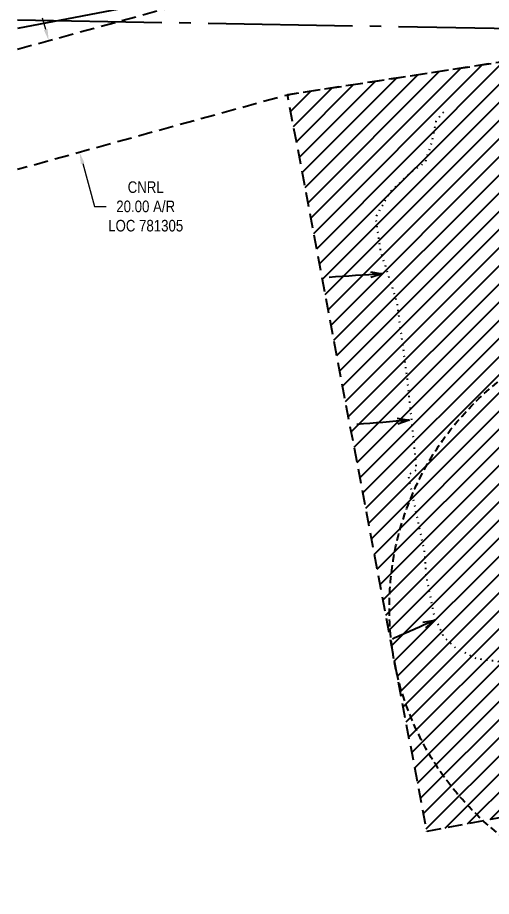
# Model space of a CAD drawing. Extents: x 407440 to 411585, y 6041728 to 6045069.
# Drawn here: x 407440 to 407850, y 6043589 to 6044349 of the extents above; entities that cross this region are included whole.
import ezdxf

# ---------------------------------------------------------------- set-up
doc = ezdxf.new("R2010")
doc.units = 0
doc.header["$LTSCALE"] = 5
doc.header["$PDMODE"] = 34
doc.header["$PDSIZE"] = 0.03
for name, pattern in [('foc-ACCESSROAD', [3.75, 2.5, -1.25]), ('foc-QUARTERLINE', [33, 25, -3, 2, -3]), ('foc-TIELINE', [1.875, 1.25, -0.625]), ('foc-TOPO', [1, 0.2, -0.8])]:
    doc.linetypes.add(name, pattern=pattern)
doc.layers.get('Defpoints').update_dxf_attribs({"color": 9})
for name, color, linetype in [('C-WS', 13, 'foc-ACCESSROAD'), ('F-AR', 190, 'foc-ACCESSROAD'), ('F-RW', 190, 'Continuous'), ('L-QSEC', 8, 'foc-QUARTERLINE'), ('P-BUFFER-PURPLE', 187, 'foc-TIELINE'), ('P-PROPOSED-EXISTING-H', 59, 'Continuous'), ('T-GENERAL', 48, 'foc-TOPO'), ('T-SLOPE', 48, 'Continuous')]:
    doc.layers.add(name, color=color, linetype=linetype)
doc.layers.add('F-AR-T', color=190, linetype='Continuous', lineweight=9)
doc.styles.add('80CG', font='ARIALN.TTF', dxfattribs={"height": 10})
doc.dimstyles.new('Compass 5 000', dxfattribs={"dimscale": 5, "dimtxt": 9, "dimasz": 2, "dimexe": 0.2, "dimexo": 0.0625, "dimgap": 0.5, "dimtad": 0, "dimtih": 1, "dimtoh": 1, "dimzin": 0, "dimdsep": 46, "dimtxsty": '80CG', "dimcen": 0.1, "dimse1": 1, "dimse2": 1, "dimclrd": 256, "dimclrt": 256, "dimaunit": 1, "dimadec": 4, "dimazin": 0, "dimtfac": 0.06, "dimtofl": 0, "dimtmove": 0, "dimatfit": 1, "dimfxl": 0.2, "dimtolj": 1, "dimtzin": 0, "dimlwd": -1, "dimarcsym": 0})

# ---------------------------------------------------------------- blocks, each defined once
blk = doc.blocks.new('*D65')
at = {"layer": 'Defpoints', "color": 0, "transparency": 16777216}
for p in [(407465.66, 6044329.15), (407492.37, 6044232.4), (407493.76, 6044232.78)]:
    blk.add_point(p, dxfattribs=at)
at = {"layer": 'F-AR-T', "transparency": 16777216}
for p, q in [((407464.38, 6044339.18), (407461.72, 6044348.81)), ((407496.42, 6044223.14), (407506.67, 6044186.01)), ((407506.67, 6044186.01), (407516.67, 6044186.01))]:
    blk.add_line(p, q, dxfattribs=at)
for points in [[(407465.99, 6044339.62), (407462.78, 6044338.73), (407467.04, 6044329.54)], [(407498.03, 6044223.58), (407494.81, 6044222.7), (407493.76, 6044232.78)]]:
    blk.add_solid(points, dxfattribs=at)
at = {"layer": 'F-AR-T', "transparency": 16777216, "insert": (407551, 6044186.01), "char_height": 10, "attachment_point": 5, "style": '80CG'}
blk.add_mtext('\\A1;CNRL\\P20.00 A/R\\PLOC 781305', dxfattribs=at)

msp = doc.modelspace()

# ---------------------------------------------------------------- hatches: boundary and pattern name
at = {"layer": 'P-PROPOSED-EXISTING-H'}
h = msp.add_hatch(dxfattribs=at)
h.set_pattern_fill('ANSI31', color=256, scale=3.498392, style=0)
h.set_pattern_definition([(45, (-2243.128, 2713.837), (-7.854113246, 7.854113246), [])])
edge = h.paths.add_edge_path()
edge.add_line((408709.29, 6043818.222), (408241.305, 6043729.713))
edge.add_line((408241.305, 6043729.713), (407794.436, 6043645.198))
edge.add_line((407794.436, 6043645.198), (407673.83, 6044282.895))
edge.add_line((407673.83, 6044282.895), (408123.669, 6044351.83))
edge.add_line((408123.669, 6044351.83), (408654.575, 6044433.189))
edge.add_line((408654.575, 6044433.189), (409028.997, 6044539.866))
edge.add_line((409028.997, 6044539.866), (409149.726, 6043901.52))
edge.add_line((409149.726, 6043901.52), (408898.792, 6043854.062))
edge.add_arc((408782.127, 6043952.01), 152.33, 241.435078, 319.984322, ccw=False)

# ---------------------------------------------------------------- linework, layer by layer
at = {"layer": 'C-WS', "flags": 128}
msp.add_lwpolyline([(408709.29, 6043818.222), (408241.305, 6043729.713), (407794.436, 6043645.198), (407673.83, 6044282.895), (408123.669, 6044351.83), (408654.575, 6044433.189), (409028.997, 6044539.866), (409149.726, 6043901.52), (408898.792, 6043854.062, -0.3568179)], format="xyb", close=True, dxfattribs=at)
at = {"layer": 'F-AR', "flags": 128}
for points in [[(407440.036, 6044322.141), (407580.965, 6044360.713), (407652.811, 6044380.413), (408473.434, 6044505.705), (408572.247, 6044520.936), (408633.022, 6044530.678), (409004.42, 6044636.886), (409339.163, 6044700.17)], [(409339.163, 6044598.308), (409029.015, 6044539.766), (408654.428, 6044432.794), (408590.685, 6044423.011), (408491.841, 6044407.841), (408122.632, 6044351.233), (407673.614, 6044282.434), (407440.036, 6044217.947)]]:
    msp.add_lwpolyline(points, dxfattribs=at)
at = {"layer": 'F-RW'}
msp.add_lwpolyline([(409339.163, 6044919.94), (409137.386, 6044775.027), (408447.128, 6044644.458), (408431.73, 6044641.545), (407652.811, 6044380.413), (407552.1, 6044361.222), (407440.036, 6044339.908)], dxfattribs=at)
at = {"layer": 'L-QSEC'}
msp.add_line((407440.036, 6044347.509), (409339.163, 6044314.318), dxfattribs=at)
at = {"layer": 'P-BUFFER-PURPLE'}
msp.add_circle((408011.91, 6043838.917), 249.885, dxfattribs=at)
at = {"layer": 'T-GENERAL', "flags": 128}
msp.add_lwpolyline([(408010.834, 6043866.069), (407971.03, 6043848.876), (407924.619, 6043823.783), (407912.652, 6043806.275), (407894.263, 6043801.023), (407858.069, 6043791.978), (407837.928, 6043794.604), (407819.831, 6043803.649), (407809.031, 6043813.862), (407801.15, 6043830.785), (407794.145, 6043865.8), (407792.686, 6043886.517), (407778.373, 6043953.964), (407785.606, 6043957.984), (407783.562, 6043979.582), (407777.722, 6044036.205), (407768.666, 6044103.398), (407754.651, 6044146.887), (407750.271, 6044176.658), (407762.534, 6044198.548), (407780.052, 6044214.893), (407793.191, 6044224.232), (407798.71, 6044240.89), (407802.545, 6044259.694), (407807.796, 6044266.921), (407811.883, 6044268.672)], dxfattribs=at)

# ---------------------------------------------------------------- dimensions: what is measured, and where the dimension line sits
at = {"layer": 'F-AR-T'}
dim = msp.add_linear_dim(base=(407493.757, 6044232.779), p1=(407465.657, 6044329.153), p2=(407492.371, 6044232.396), angle=285.434007, text='CNRL\\P20.00 A/R\\PLOC 781305', dimstyle='Compass 5 000', dxfattribs=at)
dim.commit()
dim.dimension.update_dxf_attribs({"geometry": '*D65', "text_midpoint": (407551.003, 6044186.014), "dimtype": 161})

# ---------------------------------------------------------------- leaders
at = {"layer": 'T-SLOPE', "path_type": 1}
for points in [[(407755.72, 6044127.668), (407709.764, 6044124.656)], [(407779.076, 6044001.113), (407733.874, 6043997.348)], [(407801.328, 6043827.956), (407764.586, 6043811.669)]]:
    msp.add_leader(points, dimstyle='Compass 5 000', override={"dimgap": 0.5, "dimtad": 0, "dimldrblk": 'Open30'}, dxfattribs=at)

doc.saveas('drawing.dxf')
